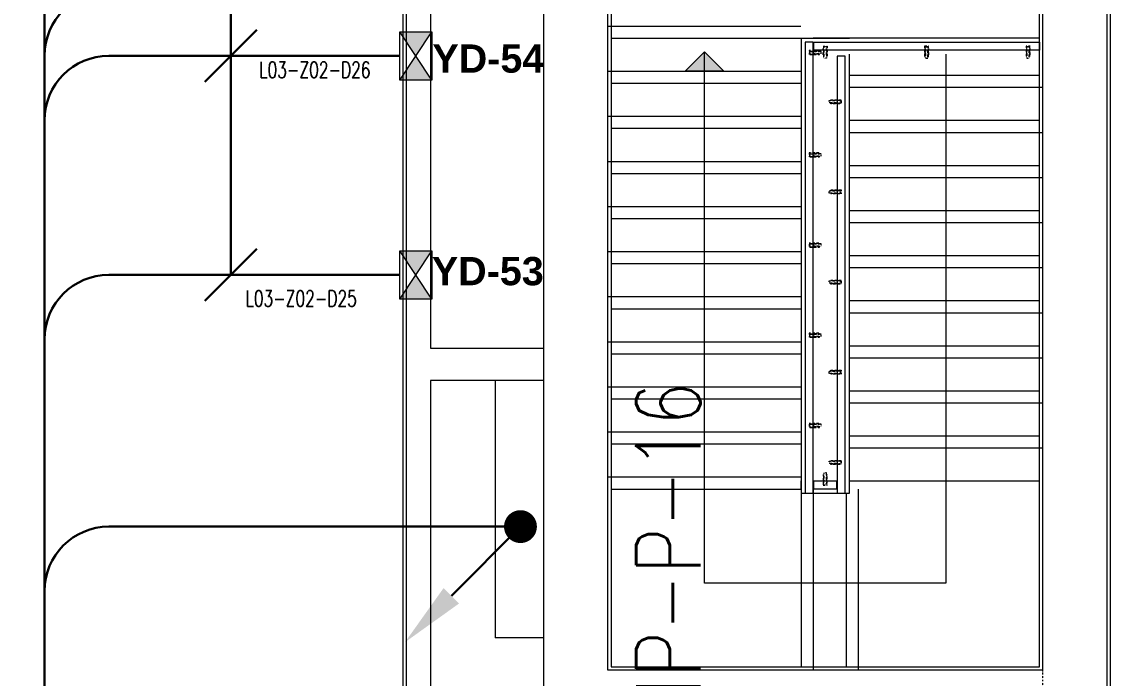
# Model space of a CAD drawing. Extents: x -2749 to 11890, y 0 to 8245.
# Drawn here: x 8481 to 9157, y 2951 to 3359 of the extents above; entities that cross this region are included whole.
import ezdxf

# ---------------------------------------------------------------- set-up
doc = ezdxf.new("R2010")
doc.units = 0
doc.header["$MEASUREMENT"] = 0
for name, pattern in [('DASHDOT', [1, 0.5, -0.25, 0, -0.25]), ('DOT2', [0.125, 0, -0.125]), ('HIDDEN', [0.375, 0.25, -0.125])]:
    doc.linetypes.add(name, pattern=pattern)
doc.layers.get('0').update_dxf_attribs({"color": 9, "lineweight": 9})
for name, color, linetype, lineweight in [('00', 9, 'Continuous', 9), ('01', 9, 'Continuous', 9), ('06B', 9, 'Continuous', 9), ('06D', 9, 'Continuous', 9), ('14', 9, 'Continuous', 9), ('19', 9, 'Continuous', 9), ('19D', 9, 'DOT2', 9), ('20', 9, 'DOT2', 9), ('24', 9, 'DASHDOT', 9), ('E-DEDEKTÖR NUMARALARI', 20, 'Continuous', 30), ('E-MODÜL HATTI', 6, 'Continuous', 30), ('E-OK', 3, 'Continuous', 30), ('E-YAZI', 7, 'Continuous', 30), ('EQ LIST', 7, 'Continuous', 13), ('H-DAMPER', 1, 'Continuous', 13)]:
    doc.layers.add(name, color=color, linetype=linetype, lineweight=lineweight)
doc.styles.add('E-YAZI', font='txttw.shx')

# ---------------------------------------------------------------- blocks, each defined once
blk = doc.blocks.new('p-lama profili')
at = {"layer": '20', "linetype": 'HIDDEN', "ltscale": 0.5}
blk.add_lwpolyline([(0.75, -0.45), (-0.75, -0.45), (-0.75, -6.5), (-1.25, -6.5), (-1.25, -0.45), (-1.25, -0.45), (-1.25, 0), (1.25, 0), (1.25, -0.45), (1.25, -0.45), (1.25, -6.5), (0.75, -6.5), (0.75, -0.45)], dxfattribs=at)
blk.add_lwpolyline([(-0.75, -2.5), (0.75, -2.5), (0.75, -7.5), (-0.75, -7.5)], close=True, dxfattribs=at)
blk = doc.blocks.new('A$C6544144A')
h = blk.add_hatch(color=256)
h.paths.add_polyline_path([(15, 9.99), (0, 20), (0, 0)])
h.paths.add_polyline_path([(30, -0.01), (30, 19.99), (15, 9.99)])
for p, q in [((30, -0.01), (0, 20)), ((30, 19.99), (0, 0))]:
    blk.add_line(p, q)
blk.add_lwpolyline([(30, 19.99), (30, -0.01), (0, 0), (0, 20)], close=True)
blk = doc.blocks.new('*U1238')
at = {"layer": 'E-OK', "color": 3, "linetype": 'Continuous'}
blk.add_line((-126.3, -126.2), (0, 0), dxfattribs=at)
at = {"layer": 'E-OK', "color": 4, "linetype": 'Continuous', "const_width": 30}
blk.add_lwpolyline([(-15, 0, 1), (15, 0, 1)], format="xyb", close=True, dxfattribs=at)
at = {"layer": 'E-OK', "color": 3, "linetype": 'Continuous'}
blk.add_solid([(-112.2, -140.4), (-140.4, -112.1), (-211.2, -211)], dxfattribs=at)

msp = doc.modelspace()

# ---------------------------------------------------------------- hatches: boundary and pattern name
at = {"layer": '19'}
h = msp.add_hatch(color=256, dxfattribs=at)
h.dxf.hatch_style = 1
h.paths.add_polyline_path([(8917.06, 3327.87), (8893.06, 3327.87), (8905.06, 3339.9)])

# ---------------------------------------------------------------- linework, layer by layer
at = {"layer": '00'}
msp.add_lwpolyline([(8668.36, 2725.87), (8668.36, 2725.87), (8668.36, 2710.87), (8555.06, 2710.87), (8555.06, 2920.87), (8720.06, 2920.87), (8720.06, 3505.87), (8805.06, 3505.87), (8805.06, 3490.87), (8735.06, 3490.87), (8735.06, 3155.87), (8805.06, 3155.87), (8805.06, 3135.87), (8735.06, 3135.87), (8735.06, 2920.87), (8805.06, 2920.87), (8805.06, 2905.87), (8570.06, 2905.87), (8570.06, 2725.87), (8668.36, 2725.87)], close=True, dxfattribs=at)
at = {"layer": '01'}
msp.add_lwpolyline([(9115.06, 3345.87), (9115.06, 3345.87), (9115.06, 3345.87), (9115.06, 2955.87), (8845.06, 2955.87), (8845.06, 3345.87), (8845.06, 3345.87), (8845.06, 3505.87), (8805.06, 3505.87), (8805.06, 2905.87), (9155.06, 2905.87), (9155.06, 3505.87), (9115.06, 3505.87)], close=True, dxfattribs=at)
at = {"layer": '06B'}
for points in [[(8972.56, 3345.87), (8967.56, 3345.87), (8967.56, 3065.87), (8972.56, 3065.87)], [(8973.06, 3340.87), (8973.06, 3345.87), (9113.06, 3345.87), (9113.06, 3340.87)], [(8992.56, 3337.26), (8987.56, 3337.26), (8987.56, 3065.87), (8992.56, 3065.87)], [(8973.06, 3068.37), (8973.06, 3073.37), (8987.06, 3073.37), (8987.06, 3068.37)]]:
    msp.add_lwpolyline(points, close=True, dxfattribs=at)
at = {"layer": '06D'}
for points in [[(8775.06, 3135.87), (8775.06, 2975.87)], [(8805.06, 2975.87), (8775.06, 2975.87)]]:
    msp.add_lwpolyline(points, dxfattribs=at)
at = {"layer": '14'}
for points in [[(8670.36, 2708.87), (8553.06, 2708.87), (8553.06, 2922.87), (8718.06, 2922.87), (8718.06, 3507.87), (8828.06, 3507.87), (8828.06, 3763.87), (8467.06, 3763.87), (8467.06, 3723.87), (8403.06, 3723.87), (8403.06, 3763.87), (7757.06, 3763.87), (7757.06, 3723.87), (7717.06, 3723.87), (7717.06, 2977.87), (7757.06, 2977.87), (7757.06, 2913.87), (7717.06, 2913.87), (7717.06, 2578.87)], [(9157.06, 3763.87), (9157.06, 3723.87), (9093.06, 3723.87), (9093.06, 3763.87), (8847.06, 3763.87), (8847.06, 3507.87), (8992.06, 3507.87), (8992.06, 3488.87), (8847.06, 3488.87), (8847.06, 3488.87), (8847.06, 3488.87), (8847.06, 2957.87), (9113.06, 2957.87), (9113.06, 3488.87), (9098.06, 3488.87), (9098.06, 3507.87), (9113.06, 3507.87), (9113.06, 3617.87), (9130.06, 3617.87)], [(9157.06, 3505.87), (9157.06, 2903.87), (9127.06, 2903.87), (9127.06, 2862.87), (9125.06, 2862.87)]]:
    msp.add_lwpolyline(points, dxfattribs=at)
at = {"layer": '19', "linetype": 'Continuous'}
for points in [[(8847.06, 3348.37), (8965.06, 3348.37)], [(8847.06, 3348.37), (8965.06, 3348.37)], [(8965.06, 3348.37), (8965.06, 3065.87), (8995.06, 3065.87), (8995.06, 3149.87)], [(8965.06, 3348.37), (8967.56, 3348.37), (8995.06, 3348.37)], [(9113.06, 3348.37), (8972.56, 3348.37)], [(8995.06, 3149.87), (8995.06, 3338.37)], [(8847.06, 3320.37), (8965.06, 3320.37)], [(8995.06, 3325.37), (9113.06, 3325.37)], [(8847.06, 3292.37), (8965.06, 3292.37)], [(8995.06, 3297.37), (9113.06, 3297.37)], [(8995.06, 3269.37), (9113.06, 3269.37)], [(8847.06, 3264.37), (8965.06, 3264.37)], [(8995.06, 3241.37), (9113.06, 3241.37)], [(8847.06, 3236.37), (8965.06, 3236.37)], [(8995.06, 3213.37), (9113.06, 3213.37)], [(8847.06, 3208.37), (8965.06, 3208.37)], [(8995.06, 3185.37), (9113.06, 3185.37)], [(8847.06, 3180.37), (8965.06, 3180.37)], [(8995.06, 3157.37), (9113.06, 3157.37)], [(8847.06, 3152.37), (8965.06, 3152.37)], [(8847.06, 3124.37), (8965.06, 3124.37)], [(8995.06, 3129.37), (9113.06, 3129.37)], [(8847.06, 3096.37), (8965.06, 3096.37)], [(8995.06, 3101.37), (9113.06, 3101.37)], [(8847.06, 3068.37), (8965.06, 3068.37), (8965.06, 3073.37)], [(8965.06, 3073.37), (8965.06, 2957.87)], [(8995.06, 3073.37), (9113.06, 3073.37)], [(8993.06, 3065.87), (8993.06, 2957.87)]]:
    msp.add_lwpolyline(points, dxfattribs=at)
at = {"layer": '19'}
msp.add_lwpolyline([(8917.06, 3327.87), (8893.06, 3327.87), (8905.06, 3339.9)], close=True, dxfattribs=at)
msp.add_lwpolyline([(8917.06, 3327.87), (8893.06, 3327.87), (8905.06, 3339.9)], close=True, dxfattribs=at)
for points in [[(9054.91, 3162.37), (9054.91, 3009.86), (8905.06, 3009.86), (8905.06, 3339.9)], [(9055.06, 3338.37), (9055.06, 3157.37), (9055.06, 3157.37)]]:
    msp.add_lwpolyline(points, dxfattribs=at)
at = {"layer": '19D', "linetype": 'HIDDEN'}
for points in [[(8845.06, 3355.87), (8845.06, 3355.87), (8965.06, 3355.87)], [(8845.06, 3327.87), (8965.06, 3327.87)], [(8995.06, 3317.87), (9115.06, 3317.87)], [(8845.06, 3299.87), (8965.06, 3299.87)], [(8995.06, 3289.87), (9115.06, 3289.87)], [(8845.06, 3271.87), (8965.06, 3271.87)], [(8995.06, 3261.87), (9115.06, 3261.87)], [(8845.06, 3243.87), (8965.06, 3243.87)], [(8995.06, 3233.87), (9115.06, 3233.87)], [(8845.06, 3215.87), (8965.06, 3215.87)], [(8995.06, 3205.87), (9115.06, 3205.87)], [(8845.06, 3187.87), (8965.06, 3187.87)], [(8995.06, 3177.87), (9115.06, 3177.87)], [(8845.06, 3159.87), (8965.06, 3159.87)], [(8995.06, 3149.87), (9054.91, 3149.87)], [(9055.06, 3149.87), (9115.06, 3149.87)], [(8845.06, 3131.87), (8965.06, 3131.87)], [(8995.06, 3121.87), (9115.06, 3121.87)], [(8845.06, 3103.87), (8965.06, 3103.87)], [(8995.06, 3093.87), (9115.06, 3093.87)], [(8845.06, 3075.87), (8965.06, 3075.87)], [(8972.56, 3070.87), (8972.56, 2955.87)], [(9000.56, 3068.37), (9000.56, 2955.87)]]:
    msp.add_lwpolyline(points, dxfattribs=at)
at = {"layer": '24', "ltscale": 2}
msp.add_lwpolyline([(9115.06, 4008.37), (9115.06, 160.84)], dxfattribs=at)
at = {"layer": 'E-MODÜL HATTI', "ltscale": 50}
for p, q in [((8495.23, 2681.59), (8495.23, 3539.96)), ((8715.84, 3337.37), (8535.23, 3337.37)), ((8715.84, 3201.34), (8535.23, 3201.34)), ((8790.82, 3045.02), (8535.23, 3045.02))]:
    msp.add_line(p, q, dxfattribs=at)
for centre in [(8535.23, 3337.37), (8535.23, 3297.37), (8535.23, 3161.34), (8535.23, 3005.02)]:
    msp.add_arc(centre, 40, 90, 180, dxfattribs=at)
at = {"layer": 'E-YAZI', "color": 3}
for p, q in [((8611.04, 3201.34), (8611.04, 3459.73)), ((8627.2, 3353.54), (8594.88, 3321.21)), ((8627.2, 3217.51), (8594.88, 3185.18))]:
    msp.add_line(p, q, dxfattribs=at)

# ---------------------------------------------------------------- block references
at = {"xscale": -1}
for p, rotation in [((8970.06, 3339.37), 90), ((8970.06, 3275.87), 90), ((8970.06, 3219.87), 90), ((8970.06, 3163.87), 90), ((8970.06, 3107.87), 90), ((8980.06, 3070.87), 180)]:
    msp.add_blockref('p-lama profili', p, dxfattribs=dict(at, rotation=rotation))
msp.add_blockref('p-lama profili', (8980.06, 3343.37))
for p in [(9043.06, 3343.37), (9106.06, 3343.37)]:
    msp.add_blockref('p-lama profili', p, dxfattribs=at)
at = {"rotation": 270}
for p in [(8990.06, 3308.87), (8990.06, 3252.87), (8990.06, 3196.87), (8990.06, 3140.87), (8990.06, 3084.87)]:
    msp.add_blockref('p-lama profili', p, dxfattribs=at)
at = {"layer": 'E-OK', "xscale": -0.34, "yscale": 0.34, "zscale": 0.34, "rotation": 270}
msp.add_blockref('*U1238', (8790.82, 3045.02), dxfattribs=at)
at = {"layer": 'H-DAMPER', "rotation": 270}
for p in [(8715.85, 3352.37), (8715.85, 3216.34)]:
    msp.add_blockref('A$C6544144A', p, dxfattribs=at)

# ---------------------------------------------------------------- texts
at = {"layer": 'E-DEDEKTÖR NUMARALARI', "style": 'E-YAZI', "width": 0.7}
for s, p in [('L03-Z02-D26', (8628.69, 3323.69)), ('L03-Z02-D25', (8620.19, 3181.69))]:
    msp.add_text(s, height=10, dxfattribs=at).set_placement(p)
at = {"layer": 'E-YAZI', "color": 3, "style": 'E-YAZI', "width": 0.8}
msp.add_text('MP-P-16', height=40, rotation=90, dxfattribs=at).set_placement((8902.6, 2918.27))
at = {"layer": 'EQ LIST', "color": 6, "char_height": 17.55, "width": 288.0489, "attachment_point": 5}
for s, insert in [('{\\fArial|b1|i0|c162|p34;YD-54}', (8770.88, 3335.59)), ('{\\fArial|b1|i0|c162|p34;YD-53}', (8770.54, 3203.56))]:
    msp.add_mtext(s, dxfattribs=dict(at, insert=insert))

doc.saveas('drawing.dxf')
